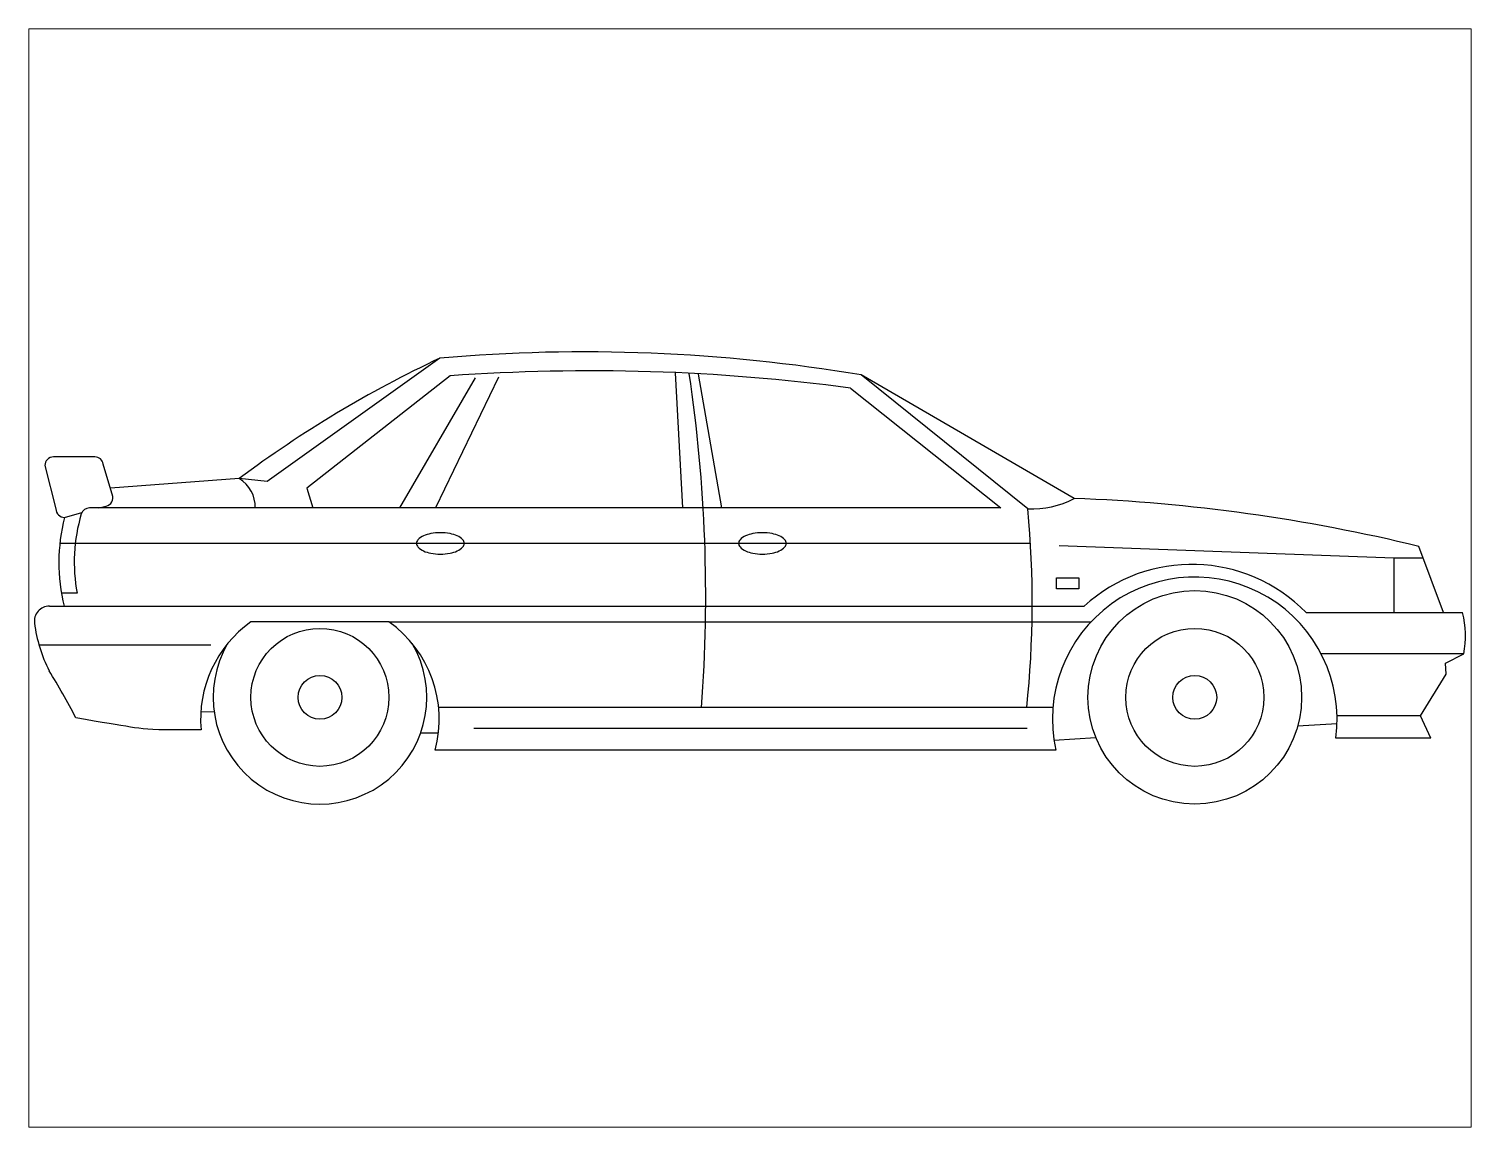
# Paper-space layout 'Layout1' of a CAD drawing. Header units: millimetres. Extents: x 1.05 to 9.45, y 0.8 to 7.2.
# The model-space entities are those that its viewports show. They can reach past a viewport. Long polylines and large blocks are cut down to what shows.
import ezdxf

# ---------------------------------------------------------------- set-up
doc = ezdxf.new("R2010")
doc.units = ezdxf.units.MM
doc.header["$MEASUREMENT"] = 0

# ---------------------------------------------------------------- blocks, each defined once
blk = doc.blocks.new('M_SITE2D_ELEV_VEHICLES_Car Saloon 1')
at = {"color": 0}
for p, q in [((-965.1, 1392.6), (-1504.2, 1007.7)), ((-933.5, 1337.5), (-1380.4, 986.2)), ((-854.6, 1331.5), (-1091.5, 925.1)), ((-782.3, 1333.4), (-979.3, 925.1)), ((-231.2, 1346.6), (-207.9, 925.1)), ((-158.8, 1342.7), (-86.4, 925.1)), ((1014.3, 954.6), (349.4, 1340.1)), ((869.9, 921.8), (349.4, 1340.1)), ((316.7, 1299.1), (785.5, 925.1)), ((-2042.2, 1084.2), (-2171.5, 1084.2)), ((-2198.2, 1057.5), (-2163.7, 921.9)), ((-1986, 960.7), (-2015.8, 1061.6)), ((-1591.3, 1016.7), (-1993.8, 987)), ((-1504.2, 1007.7), (-1591.3, 1016.7)), ((-1380.4, 986.2), (-1362.3, 925.1)), ((-2137, 895.2), (-2082.7, 910.3)), ((785.5, 925.1), (-2058.8, 925.1)), ((-2029.5, 925.1), (-2012.4, 929.8)), ((878.1, 813.6), (-2151.4, 813.6)), ((2012, 768.2), (968.2, 806.2)), ((2104, 768.2), (2012, 768.2)), ((2012, 768.2), (2012, 598)), ((2167.7, 598), (2090.3, 804.6)), ((959.6, 671.8), (959.6, 706.4)), ((959.6, 706.4), (1028.8, 706.4)), ((1028.8, 706.4), (1028.8, 671.8)), ((-2097.5, 658.4), (-2146.2, 658.4)), ((1028.8, 671.8), (959.6, 671.8)), ((-2184.1, 618), (1046, 618)), ((1738.5, 598), (2226.9, 598)), ((-1124.1, 568.8), (-1555.1, 568.8)), ((-1124.1, 568.8), (1066.7, 568.8)), ((-1679.9, 496.8), (-2216.5, 496.8)), ((2230.7, 469.2), (1785.5, 469.2)), ((2173.2, 440), (2230.7, 469.2)), ((2095.4, 275.4), (2175.7, 405.4)), ((2175.7, 405.4), (2173.2, 440)), ((-1711.4, 288), (-1670.1, 289.5)), ((948.1, 301.3), (-968.9, 301.3)), ((2095.4, 275.4), (1835.1, 275.4)), ((2127.5, 206.4), (2095.4, 275.4)), ((868, 236.5), (-859.5, 236.5)), ((1835, 250.9), (1711.9, 243.7)), ((-969.7, 221.2), (-1025.4, 222)), ((1082.5, 206.7), (951.5, 199)), ((2127.5, 206.4), (1831.3, 206.4)), ((957.1, 168.7), (-979.8, 168.7))]:
    blk.add_line(p, q, dxfattribs=at)
blk.add_lwpolyline([(-1710.6, 231.8), (-1753.7, 231.8), (-1790.4, 231.8), (-1819.6, 232), (-1842.8, 232.4), (-1861.5, 233), (-1877.3, 233.9), (-1891.5, 235.1), (-1904.8, 236.7), (-1917.9, 238.5), (-1931.2, 240.6), (-1945.3, 243), (-1960.9, 245.5), (-1978.3, 248.3), (-1997.8, 251.4), (-2019.7, 254.9), (-2044.2, 259.1), (-2071.4, 264), (-2101.6, 269.9)], dxfattribs=at)
for centre, radius in [((1390.9, 333.4), 333.4), ((-1339.6, 333.4), 215.5), ((1390.9, 333.4), 215.5), ((-1339.6, 333.4), 68.4), ((1390.9, 333.4), 68.4)]:
    blk.add_circle(centre, radius, dxfattribs=at)
for centre, radius, start, end in [((-513.3, -3779.3), 5191.6, 80.434, 94.9925), ((581.5, -1893.9), 3632.2, 115.2025, 126.7422), ((-495.6, -4787.3), 6140.4, 82.39824, 94.08924), ((-4833.4, 652.2), 4697.8, 355.7162, 8.4722), ((-2171.5, 1057.5), 26.7, 90, 180), ((-2042.2, 1057.5), 26.7, 8.9481, 90), ((-1644.7, 928.7), 103, 357.9991, 58.7813), ((-2012.4, 956.5), 26.7, 270, 8.9481), ((882.3, 1201.2), 279.7, 267.4501, 298.1435), ((807.9, -4460.6), 5419.2, 76.3111, 87.8173), ((-2137, 921.9), 26.7, 180, 270), ((-1579, 755.2), 527.4, 163.3878, 190.575), ((-2058.8, 898.3), 26.7, 90, 163.3878), ((-2284.7, 628.7), 3168.2, 354.0672, 5.3078), ((-1579, 755.2), 575.4, 165.916, 193.7936), ((-1021.7, 814.2), 16.3, 137.3049, 180), ((-1021.7, 814.2), 16.3, 180, 222.6951), ((-994.2, 788.8), 53.6, 114.178, 137.3049), ((-975.8, 747.8), 98.6, 100.5346, 114.178), ((-963.7, 682.4), 165.1, 90, 100.5346), ((-963.7, 682.4), 165.1, 79.4654, 90), ((-951.5, 747.8), 98.6, 65.822, 79.4654), ((-933.1, 788.8), 53.6, 42.6951, 65.822), ((-905.6, 814.2), 16.3, 360, 42.6951), ((-905.6, 814.2), 16.3, 317.3049, 0), ((-16.5, 814.2), 16.3, 137.3049, 180), ((-16.5, 814.2), 16.3, 180, 222.6951), ((11, 788.8), 53.6, 114.178, 137.3049), ((29.4, 747.8), 98.6, 100.5346, 114.178), ((41.5, 682.4), 165.1, 90, 100.5346), ((41.5, 682.4), 165.1, 79.4654, 90), ((53.7, 747.8), 98.6, 65.822, 79.4654), ((72.1, 788.8), 53.6, 42.6951, 65.822), ((99.6, 814.2), 16.3, 360, 42.6951), ((99.6, 814.2), 16.3, 317.3049, 0), ((-994.2, 839.5), 53.6, 222.6951, 245.822), ((-975.8, 880.5), 98.6, 245.822, 259.4654), ((-963.7, 945.9), 165.1, 259.4654, 270), ((-963.7, 945.9), 165.1, 270, 280.5346), ((-951.5, 880.5), 98.6, 280.5346, 294.178), ((-933.1, 839.5), 53.6, 294.178, 317.3049), ((11, 839.5), 53.6, 222.6951, 245.822), ((29.4, 880.5), 98.6, 245.822, 259.4654), ((41.5, 945.9), 165.1, 259.4654, 270), ((41.5, 945.9), 165.1, 270, 280.5346), ((53.7, 880.5), 98.6, 280.5346, 294.178), ((72.1, 839.5), 53.6, 294.178, 317.3049), ((1381.9, 251.4), 497.2, 44.1888, 132.4965), ((1390.9, 265), 444.3, 352.4199, 192.5073), ((-2184.1, 571.1), 46.9, 90, 187.4014), ((1928.9, 524.8), 306.8, 349.5611, 13.8065), ((-1770.8, 624.8), 463.7, 187.4014, 206.7008), ((-1339.6, 265), 372.5, 125.348, 185.1148), ((-1339.6, 265), 372.5, 345.0297, 54.652), ((-1339.6, 333.4), 333.4, 149.7949, 30.2051), ((-3792.6, -596.4), 1900, 27.124, 32.211)]:
    blk.add_arc(centre, radius, start, end, dxfattribs=at)

msp = doc.modelspace()

# ---------------------------------------------------------------- block references
at = {"color": 0, "linetype": 'ByBlock'}
msp.add_blockref('M_SITE2D_ELEV_VEHICLES_Car Saloon 1', (14100, 12300), dxfattribs=at)

psp = doc.layouts.get("Layout1")

# ---------------------------------------------------------------- viewports
at = {"layer": '0'}
psp.add_viewport(center=(5.25, 4), size=(8.4, 6.4), view_center_point=(14102.707, 13006.0948), view_height=3429.904732, dxfattribs=at)

doc.saveas('drawing.dxf')
